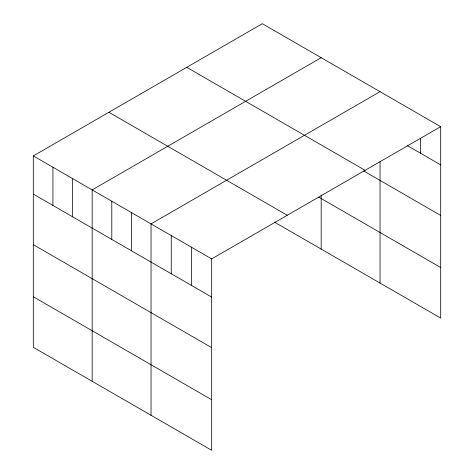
<?xml version="1.0" encoding="UTF-8"?>
<svg xmlns="http://www.w3.org/2000/svg" width="474" height="474" viewBox="0 0 474 474"><rect width="100%" height="100%" fill="white"/><g stroke="black" fill="none" stroke-linecap="round" stroke-linejoin="round"><path stroke-width="0.71" d="M33.31 155.916L211.682 258.899L211.682 450.3L33.31 347.318L33.31 155.916L262.318 23.7L440.69 126.682L440.69 318.084L274.345 222.045M321.182 57.686L92.175 189.902L92.175 381.303M380.041 91.666L151.034 223.882L151.034 415.289M211.682 258.899L440.69 126.682M407.207 145.548L440.69 164.881M186.75 67.332L365.116 170.314M363.588 170.924L440.69 215.439M318.652 197.066L440.69 267.526M108.884 112.285L287.25 215.267M33.31 194.115L211.682 297.097M33.31 244.673L211.682 347.655M33.31 296.765L211.682 399.742M420.474 138.515L420.474 153.209M380.041 161.646L380.041 283.073M321.182 194.915L321.182 249.087M191.466 247.227L191.466 285.425M171.25 235.554L171.25 273.753M131.417 212.553L131.417 250.758M111.793 201.231L111.793 239.429M72.552 178.574L72.552 216.772M52.934 167.245L52.934 205.443"/></g></svg>
